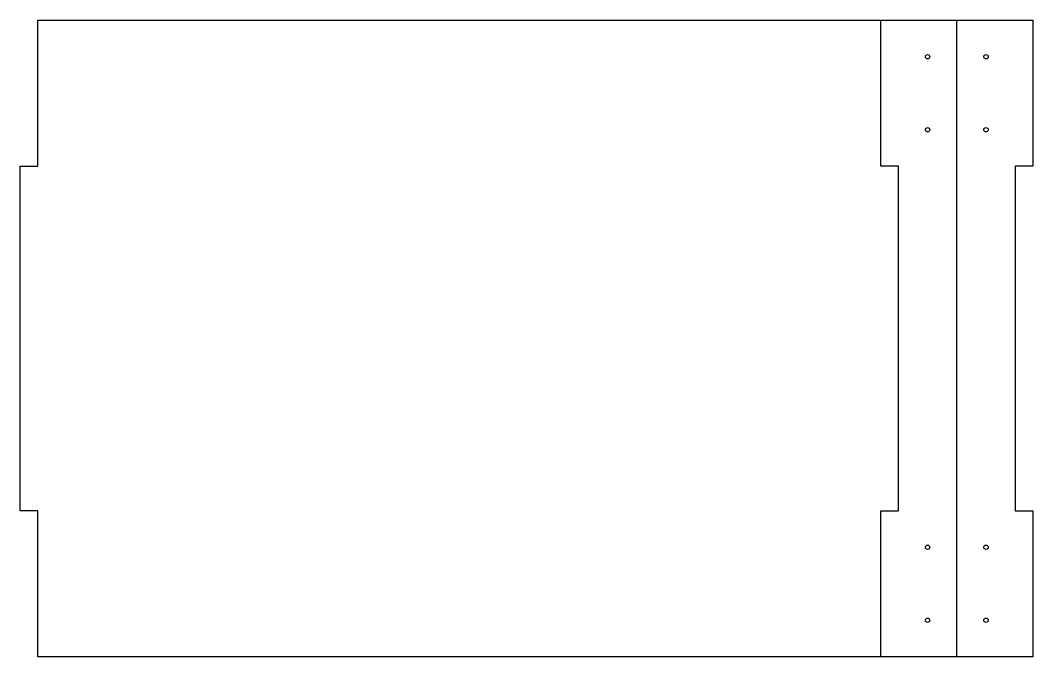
# Model space of a CAD drawing. Header units: millimetres. Extents: x 2931 to 3624, y 1529 to 1965.
import ezdxf

# ---------------------------------------------------------------- set-up
doc = ezdxf.new("R2010")
doc.units = ezdxf.units.MM

msp = doc.modelspace()

# ---------------------------------------------------------------- linework, layer by layer
msp.add_line((3572.02, 1528.73), (3572.02, 1964.73))
msp.add_lwpolyline([(3624.02, 1964.73), (3624.02, 1864.73), (3612.02, 1864.73), (3612.02, 1628.73), (3624.02, 1628.73), (3624.02, 1528.73), (2943.02, 1528.73), (2943.02, 1628.73), (2931.02, 1628.73), (2931.02, 1864.73), (2943.02, 1864.73), (2943.02, 1964.73)], close=True)
msp.add_lwpolyline([(3520.02, 1528.73), (3520.02, 1628.73), (3532.02, 1628.73), (3532.02, 1864.73), (3520.02, 1864.73), (3520.02, 1964.73)])
for centre in [(3552.02, 1939.73), (3592.02, 1939.73), (3552.02, 1889.73), (3592.02, 1889.73), (3552.02, 1603.73), (3592.02, 1603.73), (3552.02, 1553.73), (3592.02, 1553.73)]:
    msp.add_circle(centre, 1.5)

doc.saveas('drawing.dxf')
